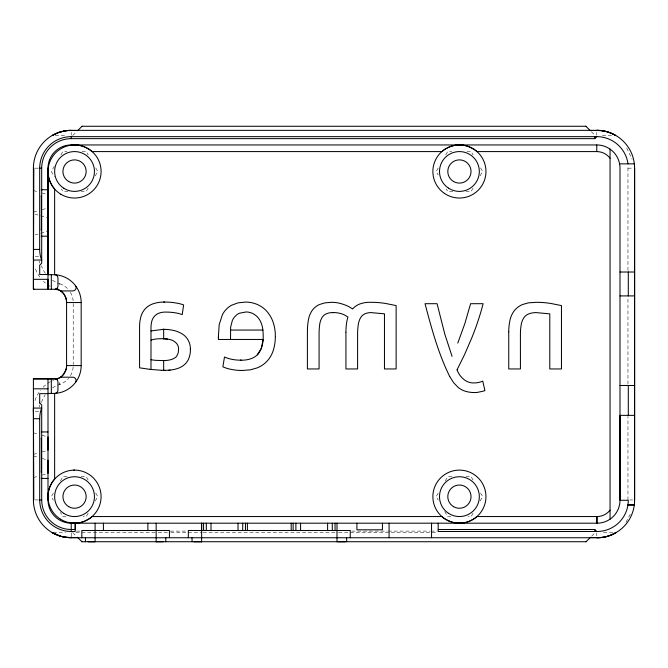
<?xml version="1.0" encoding="UTF-8"?>
<svg xmlns="http://www.w3.org/2000/svg" width="668" height="668" viewBox="0 0 668 668"><rect width="100%" height="100%" fill="white"/><g stroke="black" fill="none" stroke-linecap="round" stroke-linejoin="round"><path stroke-width="0.5" stroke-dasharray="3.34 2.5" d="M71.225 535.961L71.225 532.73M596.774 535.728L596.774 532.955M596.774 135.136L596.774 132.364M627.962 499.956L627.962 416.49M627.962 384.15L627.962 297.544M627.962 270.423L627.962 168.169A31.187 31.187 0 0 0 627.837 165.372M59.252 284.71L59.636 283.675A28.039 28.039 0 0 1 52.446 280.209M625.983 522.301L630.216 514.26M54.35 166.24L51.319 171.492L54.35 176.736M60.913 154.876L62.934 151.377L66.967 151.377M88.176 188.109L86.155 191.599L81.104 191.599M95.24 175.859L97.77 171.492L95.24 167.117M53.34 493.143L51.319 496.641L53.34 500.14M60.404 480.902L62.934 476.526L67.977 476.526M88.176 513.258L86.155 516.756L83.124 516.756M95.24 501.017L97.77 496.641L95.24 492.266M438.208 167.994L436.187 171.492L438.208 174.991M445.781 154.876L447.802 151.377L451.844 151.377M473.044 188.109L471.032 191.599L465.98 191.599M480.117 175.859L482.638 171.492L480.117 167.117M438.208 493.143L436.187 496.641L438.208 500.14M445.28 480.902L447.802 476.526L452.854 476.526M473.044 513.258L471.032 516.756L468.001 516.756M480.117 501.017L482.638 496.641L480.117 492.266M72.728 135.554L76.561 131.73M591.664 536.154L595.271 532.538M52.446 387.916A28.039 28.039 0 0 1 59.636 384.459L60.128 384.284A19.906 19.906 0 0 0 68.687 378.222M60.07 384.309L59.318 382.555M33.4 212.173L38.268 210.779M42.159 209.66L47.027 208.266M35.229 234.844L37.959 234.059M40.698 233.274L47.086 231.445M33.4 454.407L38.268 453.013M42.159 451.894L47.027 450.499M33.4 477.603L38.268 476.209M42.159 475.09L47.027 473.695M55.335 135.454L65.631 135.454M602.369 135.454L612.665 135.454M82.114 151.377L86.155 151.377L88.176 154.876M466.99 151.377L471.032 151.377L473.044 154.876M35.062 168.169L38.377 168.169M627.962 168.169L632.705 168.169M67.977 191.599L62.934 191.599L61.414 188.977M452.854 191.599L447.802 191.599L446.291 188.977M35.295 256.428L39.086 256.428M35.295 411.705L39.086 411.705M81.104 476.526L86.155 476.526L88.176 480.025M465.98 476.526L471.032 476.526L473.044 480.025M35.062 499.923L38.377 499.923M629.857 499.956L632.705 499.956M65.957 516.756L62.934 516.756L60.404 512.381M450.833 516.756L447.802 516.756L444.771 511.504M76.511 531.11L80.678 531.11M170.332 531.11L187.015 531.11M351.719 531.11L387.164 531.11M388.208 531.11L429.908 531.11M430.952 531.11L437.206 531.11M53.273 532.638L65.589 532.638M75.893 532.638L157.231 532.638M158.266 532.638L169.739 532.638M170.783 532.638L202.062 532.638M203.105 532.638L337.616 532.638M338.659 532.638L437.715 532.638M603.513 532.638L614.977 532.638M33.4 190.53L38.268 191.925M42.159 193.044L47.027 194.438M35.229 214.244L37.959 215.029M40.698 215.814L47.086 217.651M33.4 432.764L38.268 434.158M42.159 435.277L47.027 436.672M33.4 455.96L38.268 457.355M42.159 458.473L47.027 459.868M591.414 131.73L595.263 135.554M72.728 532.605L76.302 536.154M626.684 147.97L632.095 159.184M59.318 383.783L59.636 384.459M73.213 303.581L73.213 364.553M71.225 132.364L71.225 135.136M39.704 261.021L39.704 263.108M39.704 405.025L39.704 407.113M50.184 286.397A33.625 33.625 0 0 1 43.537 281.362M39.821 277.061A33.625 33.625 0 0 1 35.095 267.868M59.636 283.675A19.906 19.906 0 0 1 68.478 289.653M70.349 292.258A19.906 19.906 0 0 1 73.163 301.076M45.307 273.304A28.039 28.039 0 0 1 41.466 265.789M73.163 367.024A19.906 19.906 0 0 1 70.482 375.658M34.995 400.591A33.609 33.609 0 0 1 40.631 390.012M43.119 387.198A33.609 33.609 0 0 1 53.674 379.992M41.466 402.336A28.039 28.039 0 0 1 45.307 394.821"/><path stroke-width="1" d="M47.996 473.403L47.996 460.16M47.996 450.207L47.996 436.964M47.996 378.856L47.996 499.956A23.221 23.221 0 0 0 71.225 523.186L597.109 523.186A22.896 22.896 0 0 0 619.996 500.29L620.004 168.169A23.221 23.221 0 0 0 596.774 144.948L71.225 144.948A23.221 23.221 0 0 0 47.996 168.169L47.996 274.707L54.634 274.707A3.323 3.323 0 0 1 57.957 278.03L57.957 286.013A3.365 3.365 0 0 1 55.252 289.277L33.4 289.277L33.4 168.169A37.825 37.825 0 0 1 71.225 130.352L596.774 130.352A37.825 37.825 0 0 1 634.6 168.169L634.6 499.956M47.996 499.956C47.478 492.491 49.499 484.701 54.634 479.081L54.634 393.427A27.872 27.872 0 0 0 81.179 365.588L81.179 302.546A27.872 27.872 0 0 0 54.634 274.707L54.634 189.044C50.442 184.343 48.004 177.346 48.004 171.4M77.738 537.573L71.225 537.573L71.225 536.771M190.405 349.03L190.405 350.115A22.62 22.62 0 0 1 188.518 359.167A16.374 16.374 0 0 1 183.249 365.63A22.695 22.695 0 0 1 175.216 369.204A42.919 42.919 0 0 1 168.87 370.197L165.046 370.339M201.619 530.484L201.619 523.186L201.619 541.798M230.518 339.461L230.619 327.186L232.339 320.515A16.792 16.792 0 0 1 234.476 317.058L236.706 314.837A12.684 12.684 0 0 1 239.319 313.25L246.016 311.973A15.397 15.397 0 0 1 252.796 313.551A16.733 16.733 0 0 1 258.007 317.626A18.712 18.712 0 0 1 261.33 323.404A28.44 28.44 0 0 1 262.9 330.05C263.584 338.033 263.526 347.243 258.207 353.831M596.992 523.186L597.109 516.548L476.969 516.548A29.551 20.892 0 0 1 473.328 519.253L469.554 521.174A20.407 14.429 0 0 1 462.005 523.077L459.509 523.186M55.252 289.269A9.87 9.87 0 0 1 57.473 289.528L57.757 288.751M457.789 343.101L464.936 323.329L470.589 303.698L483.139 303.698A277.253 277.253 0 0 1 471.775 337.891L464.686 354.291L457.062 369.788M452.044 356.336L444.729 333.9L437.081 303.698L425.032 303.698C431.536 328.439 438.333 353.506 449.723 376.535M258.099 353.965C254.283 358.741 246.592 360.503 240.413 360.177M62.7 375.591L65.773 370.498A15.289 15.289 0 0 0 66.575 365.588L66.583 302.546A15.447 15.447 0 0 0 66.257 299.389C65.355 294.88 62.082 290.605 57.465 289.528A33.625 33.625 0 0 1 55.828 288.993M257.314 354.833L261.297 348.404L263.15 339.461L218.469 339.461A18.145 18.145 0 0 1 218.344 337.332M77.63 130.669L82.131 126.177M41.7 168.169A29.517 29.517 0 0 1 71.225 138.643L594.787 138.643L596.774 136.648A31.521 31.521 0 0 1 627.995 163.86M585.986 541.823L590.545 537.264M61.907 376.326L57.147 379.14M634.6 168.169L634.6 500.29A37.458 37.458 0 0 1 597.142 537.748L71.225 537.748A37.825 37.825 0 0 1 33.4 499.923L33.4 378.856L55.252 378.856A9.82 9.82 0 0 0 57.465 378.597A10.337 10.337 0 0 0 60.738 377.195L64.262 373.629L66.257 368.736A15.447 15.447 0 0 0 66.583 365.588L81.179 365.588M150.993 330.927L163.668 329.299L163.668 338.751L167.493 339.085A17.234 17.234 0 0 1 172.895 340.655A11.573 11.573 0 0 1 176.97 343.92A8.567 8.567 0 0 1 178.615 348.963L178.214 352.929L176.703 356.203A7.457 7.457 0 0 1 175.525 357.43C169.989 361.438 162.775 360.528 156.329 360.361A32.022 32.022 0 0 1 150.993 359.668M170.081 370.089L168.87 370.197M332.48 312.599L333.825 312.591A25.86 25.86 0 0 1 342.726 314.177A45.591 45.591 0 0 1 344.078 314.753L347.936 316.999A43.211 43.211 0 0 0 346.433 324.155A64.278 64.278 0 0 0 345.932 332.163M73.714 470.113L74.54 470.097M241.031 360.177L241.19 360.169A42.719 42.719 0 0 1 230.836 359.1A37.141 37.141 0 0 1 224.498 357.038L222.87 366.824A34.627 34.627 0 0 0 230.335 369.204A53.139 53.139 0 0 0 242.442 370.464L250.4 369.821L257.188 367.893A27.497 27.497 0 0 0 267.417 360.803A28.891 28.891 0 0 0 273.379 350.065A45.315 45.315 0 0 0 275.325 336.923L275.325 336.806M165.731 541.731L165.848 537.748M242.442 370.464L241.874 370.464M345.439 541.748L344.905 541.756M344.63 541.756L344.062 541.765M163.101 541.765L156.629 541.798M343.92 541.765L337.833 541.798M163.794 302.053L165.063 302.061A64.996 64.996 0 0 1 176.093 303.005A35.997 35.997 0 0 1 183.625 304.95L182.239 314.611A35.496 35.496 0 0 0 175.776 312.916A55.193 55.193 0 0 0 166.307 312.098L165.063 312.09A17.477 17.477 0 0 0 158.333 313.426A11.439 11.439 0 0 0 153.882 316.941A13.084 13.084 0 0 0 151.619 321.959A26.219 26.219 0 0 0 150.993 327.662L150.993 369.454L161.147 370.256M459.375 144.948L456.845 145.073A20.407 14.429 0 0 0 449.297 146.977L445.514 148.881A29.551 20.892 0 0 0 441.865 151.586L92.1 151.586A29.551 20.892 0 0 0 88.452 148.881L84.677 146.96A20.407 14.429 0 0 0 77.137 145.056L71.225 144.948M82.039 126.269L585.911 126.269M77.78 130.519L71.225 130.519A41.9 28.682 0 0 0 65.447 130.794M590.186 130.519L596.774 130.519A41.9 28.682 0 0 1 602.553 130.794M41.708 260.011A14.22 5.444 90 0 1 39.679 249.414L39.704 168.169A31.513 31.513 0 0 1 71.225 136.656L596.774 136.648M610.051 158.216A16.591 16.591 0 0 0 596.774 151.586L476.969 151.586A29.551 20.892 0 0 0 473.32 148.872L469.546 146.96A20.407 14.429 0 0 0 461.997 145.056L459.5 144.948M619.595 163.86L634.35 163.86M33.817 168.169L33.4 289.277L34.594 289.277M39.704 168.169L41.692 168.169L41.692 263.2L39.704 265.196L39.704 274.481L47.996 274.481M41.257 189.737L47.996 189.737M41.257 236.188L47.996 236.188M33.4 249.414L39.704 249.414M33.4 260.044L41.692 260.044M620.004 272.018L634.6 272.018M33.4 279.324L47.996 279.324L47.996 289.277L47.996 168.169M57.465 289.528A10.337 10.337 0 0 1 60.738 290.939L72.795 290.931A3.315 3.315 0 0 0 75.434 285.595M620.004 295.907L634.6 295.907M81.179 302.546L66.583 302.546A15.289 15.289 0 0 0 65.781 297.636L63.769 293.795L60.738 290.931M230.518 330.05L262.9 330.05M60.738 377.195L72.795 377.195A3.315 3.315 0 0 1 75.434 382.53M33.4 378.856L55.252 378.856A3.365 3.365 0 0 1 57.957 382.121L57.957 390.095A3.323 3.323 0 0 1 54.634 393.427L47.996 393.427M620.004 385.494L634.6 385.494M33.4 388.809L47.996 388.809M47.996 393.644L39.704 393.644L39.704 402.963M41.692 408.081L33.4 408.081L33.817 499.923M634.6 415.354L620.004 415.354L619.996 500.29L628.296 500.29A31.187 31.187 0 0 1 597.109 531.477L438.183 531.477L438.183 523.186M33.4 418.719L39.704 418.719A14.22 5.444 90 0 1 41.708 408.123M41.257 431.945L47.996 431.945M41.257 478.397L47.996 478.397M39.704 418.719L39.704 499.956L41.7 499.956L41.692 404.925L39.704 402.938M438.183 529.49L594.787 529.49L596.774 531.477M39.713 499.956A31.513 31.513 0 0 0 71.225 531.477L75.208 531.477L75.208 523.186L75.208 529.49L71.225 529.49A29.517 29.517 0 0 1 41.7 499.956M590.236 537.573L597.142 537.573A41.491 28.398 0 0 0 602.895 537.297M81.922 541.731L586.078 541.731M201.486 541.798L194.613 541.765M164.904 370.339L164.378 370.331M459.359 523.186L456.829 523.061A20.407 14.429 0 0 1 449.297 521.157M164.311 370.331L161.364 370.264M71.225 537.748L61.656 536.513L52.246 532.638A31.48 21.543 0 0 0 65.422 537.373M194.538 541.765L194.112 541.756M88.118 541.765L95.073 541.798L95.115 523.186M192.167 541.74L191.933 537.748M163.668 338.751L161.389 338.709A45.382 45.382 0 0 0 155.068 339.152A15.013 15.013 0 0 0 150.993 340.212M332.931 312.607L333.006 312.607A15.915 15.915 0 0 0 326.034 313.927A9.795 9.795 0 0 0 321.767 318.001A19.188 19.188 0 0 0 319.638 324.907A74.482 74.482 0 0 0 319.07 334.092L319.07 368.953L307.397 368.953L307.397 331.862A71.785 71.785 0 0 1 308.34 320.264A24.198 24.198 0 0 1 311.981 310.72A17.685 17.685 0 0 1 319.446 304.516L324.907 302.863L331.745 302.312A31.095 31.095 0 0 1 339.027 303.13A49.023 49.023 0 0 1 345.172 305.017A30.26 30.26 0 0 1 349.823 307.213L352.078 308.624A19.163 19.163 0 0 1 352.579 308.967A18.504 18.504 0 0 1 359.735 304.007A28.674 28.674 0 0 1 369.479 302.303L371.183 302.312A91.215 91.215 0 0 1 385.528 303.447L396.132 305.577L396.132 368.953L384.459 368.953L384.459 313.86A9.168 9.168 0 0 0 384.142 313.793L370.982 312.599A15.573 15.573 0 0 0 364.695 313.927A9.803 9.803 0 0 0 360.428 318.001A20.04 20.04 0 0 0 358.232 324.907A67.518 67.518 0 0 0 357.597 334.117L357.597 368.953L345.932 368.953L345.932 332.313M151.36 369.496L150.809 369.437M150.642 369.421L149.991 369.346M149.866 369.329L139.57 367.826L139.57 326.727A38.226 38.226 0 0 1 140.831 316.941A19.522 19.522 0 0 1 145.031 309.034A19.247 19.247 0 0 1 152.813 303.882A33.859 33.859 0 0 1 164.67 302.061M449.28 521.174L445.514 519.253A29.551 20.892 0 0 1 441.865 516.548L92.1 516.548A29.542 20.892 0 0 1 88.452 519.253L84.677 521.174A20.407 14.429 0 0 1 77.129 523.077L71.225 523.186L71.225 531.477M585.819 126.177L590.337 130.669M77.43 537.264L82.014 541.823M449.723 376.535L453.689 382.789L458.165 387.407A21.794 21.794 0 0 0 465.504 391.298A31.429 31.429 0 0 0 474.305 392.55L474.731 392.55A23.205 23.205 0 0 0 477.612 392.358L483.198 391.172A12.942 12.942 0 0 0 484.893 390.538L482.764 381.127A22.244 22.244 0 0 1 479.181 382.321A17.343 17.343 0 0 1 474.856 382.889C466.464 383.716 459.809 377.278 457.062 369.888M190.397 349.506L190.405 349.581A18.587 18.587 0 0 0 188.201 340.212A17.485 17.485 0 0 0 182.239 333.942A27.605 27.605 0 0 0 173.455 330.426A47.812 47.812 0 0 0 163.117 329.299M628.296 272.018L628.296 295.907M628.296 385.494L628.296 415.354M610.051 149.114L610.051 519.178M596.774 144.948L596.774 151.586M596.774 516.548L596.774 523.186M594.787 136.648L594.787 138.643M594.787 529.49L594.787 531.477M431.545 523.186L431.545 537.748M389.077 523.186L389.077 537.748M382.438 523.186L382.438 529.816L356.896 529.816L356.896 523.186M350.257 537.748L350.257 530.484L188.343 530.484L188.343 537.748M346.667 537.748L346.667 541.731M336.989 523.186L336.989 541.798M335.044 523.186L335.044 530.484M332.297 523.186L332.297 530.484M327.604 523.186L327.604 530.484M300.583 523.186L300.583 530.484M295.891 523.186L295.891 530.484M293.143 523.186L293.143 530.484M291.198 523.186L291.198 530.484M247.402 523.186L247.402 530.484M245.457 523.186L245.457 530.484M242.709 523.186L242.709 530.484M238.017 523.186L238.017 530.484M218.344 337.265L219.221 324.514L222.377 314.787A23.514 23.514 0 0 1 225.366 310.278L227.229 308.357A21.802 21.802 0 0 1 231.512 305.276L237.942 302.871L245.582 302.061A29.801 29.801 0 0 1 255.318 303.715L256.621 304.199A27.062 27.062 0 0 1 266.165 310.595A31.588 31.588 0 0 1 272.811 321.325A41.625 41.625 0 0 1 275.325 336.455M211.004 523.186L211.004 530.484M206.312 523.186L206.312 530.484M203.565 523.186L203.565 530.484M169.43 537.748L169.43 530.484L81.838 530.484L81.838 537.748M163.668 360.545L163.668 370.322M156.162 523.186L156.162 541.798M147.87 523.186L147.87 530.484M103.406 523.186L103.406 530.484M85.429 537.748L85.429 541.731M71.225 136.648L71.225 138.643M51.319 274.707L51.319 289.277M51.319 378.856L51.319 393.427M41.366 198.112L41.366 227.813A6.371 4.501 -90 0 1 41.107 229.884M41.366 440.312L41.366 470.021M163.284 338.734A43.979 43.979 0 0 1 167.493 339.085M615.963 532.596A31.221 21.376 0 0 1 602.92 537.373M615.829 532.513A28.373 19.021 0 0 1 597.15 537.89M55.26 289.369A10.972 10.22 65.6 0 1 57.44 289.687M33.676 261.656A33.625 33.625 0 0 1 33.4 256.428M71.225 537.573A41.9 28.682 0 0 1 65.447 537.297M65.422 130.719A31.454 21.526 0 0 0 52.304 135.495L58.7 132.481L65.982 130.711A25.626 17.176 0 0 1 71.225 130.343M57.44 378.447A10.972 10.22 -65.6 0 1 55.26 378.764M610.051 510.127A16.257 16.257 0 0 1 597.225 516.548M33.4 411.705A33.609 33.609 0 0 1 33.65 406.645M41.115 196.041A7.056 4.985 90 0 1 41.424 198.029M41.424 470.105A7.056 4.985 -90 0 1 41.115 472.092M41.115 438.25A6.371 4.501 90 0 1 41.374 440.237M602.578 130.719A31.48 21.543 0 0 1 615.696 135.495M596.783 130.202A28.624 19.188 0 0 1 615.562 135.579M508.749 331.796L508.749 368.953L520.422 368.953L520.414 334.117A55.803 55.803 0 0 1 521.24 324.531A17.426 17.426 0 0 1 523.937 317.626A10.688 10.688 0 0 1 528.956 313.801A22.061 22.061 0 0 1 536.137 312.599L549.789 313.86L549.789 368.953L561.462 368.953L561.462 305.577L550.791 303.447A92.351 92.351 0 0 0 536.362 302.312L528.363 302.863L522.551 304.516A20.232 20.232 0 0 0 514.335 310.662A23.806 23.806 0 0 0 510.001 320.139A55.027 55.027 0 0 0 508.749 331.203L508.749 331.796M634.308 504.933L627.945 504.933L634.308 504.933M445.907 519.487A26.545 26.545 0 0 0 485.953 496.917A26.545 26.545 0 0 0 446.383 473.52A26.545 26.545 0 0 0 445.907 519.487M60.554 519.203A26.545 26.545 0 0 0 101.068 497.476A26.545 26.545 0 0 0 61.999 473.253A26.545 26.545 0 0 0 60.554 519.203M444.654 193.553A26.545 26.545 0 0 0 485.903 173.246A26.545 26.545 0 0 0 447.694 147.678A26.545 26.545 0 0 0 444.654 193.553M60.846 194.229A26.545 26.545 0 0 0 101.085 171.985A26.545 26.545 0 0 0 61.698 148.263A26.545 26.545 0 0 0 60.846 194.229M63.719 513.35A19.906 19.906 0 0 0 94.422 497.668A19.906 19.906 0 0 0 65.489 478.914A19.906 19.906 0 0 0 63.719 513.35M63.719 188.192A19.906 19.906 0 0 0 94.422 172.511A19.906 19.906 0 0 0 65.489 153.757A19.906 19.906 0 0 0 63.719 188.192M448.587 188.192A19.906 19.906 0 0 0 479.298 172.511A19.906 19.906 0 0 0 450.366 153.757A19.906 19.906 0 0 0 448.587 188.192M448.587 513.35A19.906 19.906 0 0 0 479.298 497.668A19.906 19.906 0 0 0 450.366 478.914A19.906 19.906 0 0 0 448.587 513.35M453.605 506.695A11.615 11.615 0 0 0 471.032 496.641A11.615 11.615 0 0 0 453.605 486.588A11.615 11.615 0 0 0 453.605 506.695M453.605 181.546A11.615 11.615 0 0 0 471.032 171.492A11.615 11.615 0 0 0 453.605 161.431A11.615 11.615 0 0 0 453.605 181.546M68.737 181.546A11.615 11.615 0 0 0 86.155 171.492A11.615 11.615 0 0 0 68.737 161.431A11.615 11.615 0 0 0 68.737 181.546M68.737 506.695A11.615 11.615 0 0 0 86.155 496.641A11.615 11.615 0 0 0 68.737 486.588A11.615 11.615 0 0 0 68.737 506.695"/></g></svg>
